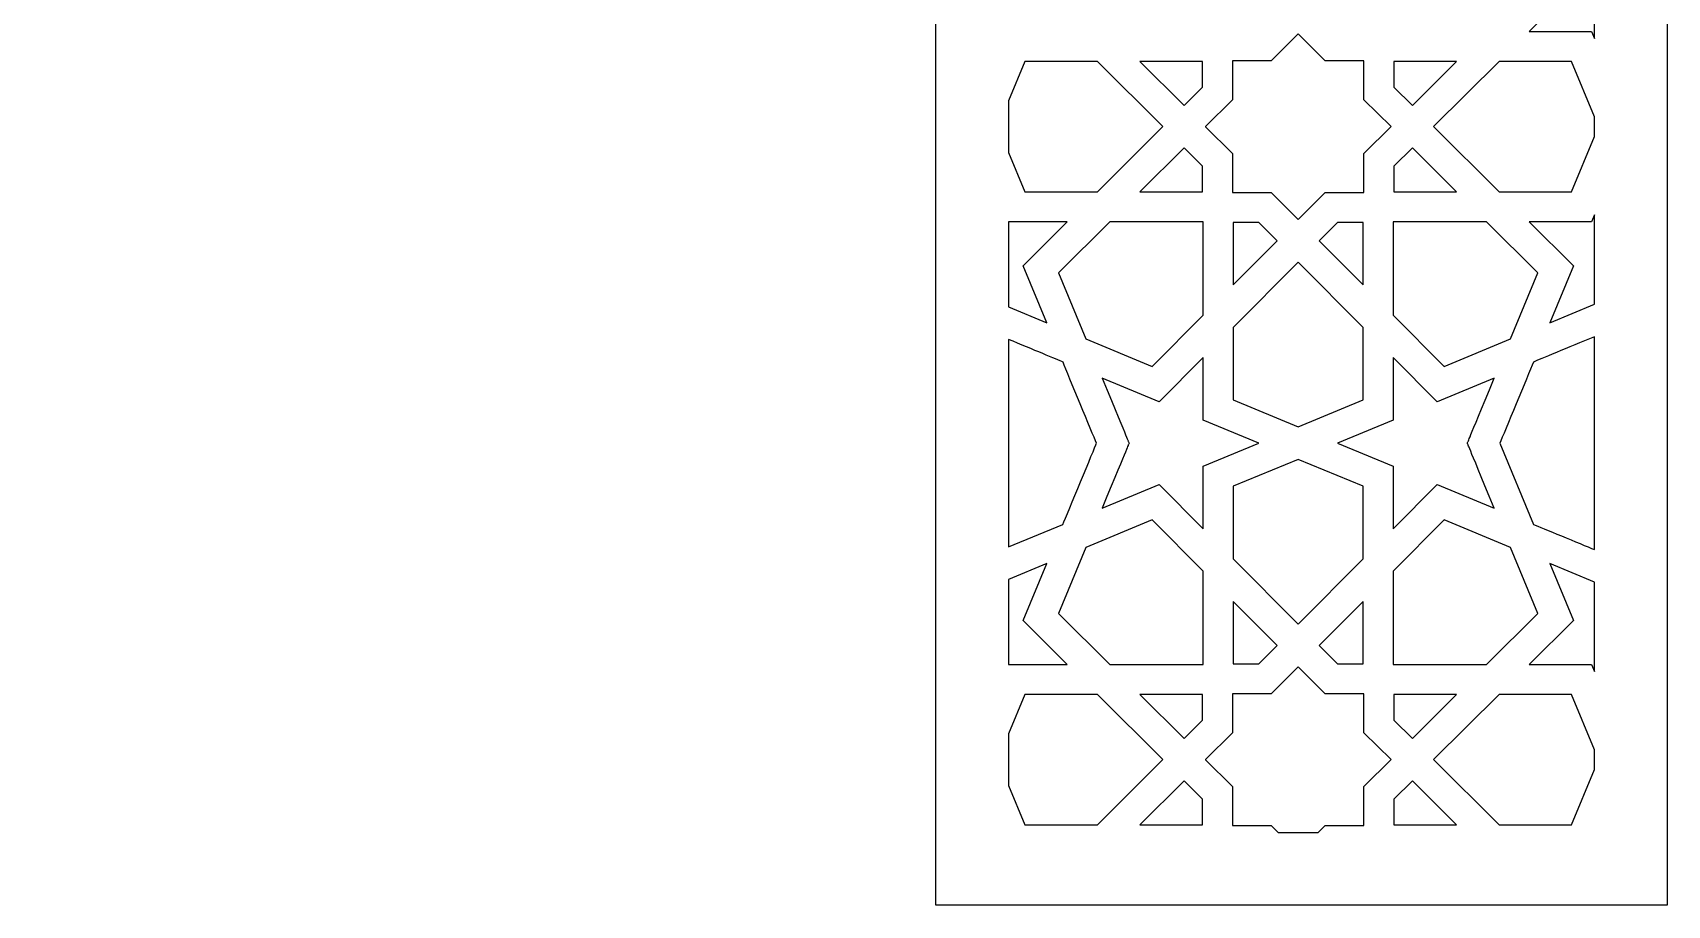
# Model space of a CAD drawing. Header units: millimetres. Extents: x -71 to 72, y -100 to 100.
# Drawn here: x 0 to 71.5, y -99.8 to -61.7 of the extents above; entities that cross this region are included whole.
import ezdxf

# ---------------------------------------------------------------- set-up
doc = ezdxf.new("R2010")
doc.units = ezdxf.units.MM
doc.header["$MEASUREMENT"] = 0
doc.layers.add('layer 1', color=7, linetype='Continuous')

msp = doc.modelspace()

# ---------------------------------------------------------------- linework, layer by layer
at = {"layer": 'layer 1', "color": 250}
for points, knots in [([(-71.4375, 100.1639), (-71.4375, 100.1639), (-71.4375, -99.8361), (-71.4375, -99.8361), (-71.4375, -99.8361), (-71.4375, -99.8361), (-39.4469, -99.8361), (-39.4469, -99.8361), (-39.4469, -99.8361), (-39.4469, -99.8361), (-39.4469, 31.5595), (-39.4469, 31.5595), (-39.4469, 31.5595), (-39.4469, 53.3323), (-21.7336, 71.0456), (0.0392, 71.0456), (0.0392, 71.0456), (21.8115, 71.0456), (39.5249, 53.3323), (39.5249, 31.5595), (39.5249, 31.5595), (39.5249, 31.5595), (39.5249, -99.8361), (39.5249, -99.8361), (39.5249, -99.8361), (39.5249, -99.8361), (71.5155, -99.8361), (71.5155, -99.8361), (71.5155, -99.8361), (71.5155, -99.8361), (71.5155, 100.1639), (71.5155, 100.1639), (71.5155, 100.1639), (71.5155, 100.1639), (-71.4375, 100.1639), (-71.4375, 100.1639)], [0, 0, 0, 0, 0.1, 0.1, 0.1, 0.1, 0.2, 0.2, 0.2, 0.2, 0.3, 0.3, 0.3, 0.3, 0.4, 0.4, 0.4, 0.4, 0.5, 0.5, 0.5, 0.5, 0.6, 0.6, 0.6, 0.6, 0.7, 0.7, 0.7, 0.7, 0.8, 0.8, 0.8, 0.8, 1, 1, 1, 1]), ([(67.4077, -59.7048), (67.4077, -59.7048), (66.373, -57.2107), (66.373, -57.2107), (66.373, -57.2107), (66.373, -57.2107), (68.3292, -58.0214), (68.3292, -58.0214), (68.3292, -58.0214), (68.3292, -58.0214), (68.3292, -61.9294), (68.3292, -61.9294), (68.3292, -61.9294), (68.3292, -61.9294), (68.2046, -61.6292), (68.2046, -61.6292), (68.2046, -61.6292), (68.2046, -61.6292), (65.4745, -61.6292), (65.4745, -61.6292), (65.4745, -61.6292), (65.4745, -61.6292), (67.4077, -59.7048), (67.4077, -59.7048)], [0, 0, 0, 0, 0.1428571, 0.1428571, 0.1428571, 0.1428571, 0.2857143, 0.2857143, 0.2857143, 0.2857143, 0.4285714, 0.4285714, 0.4285714, 0.4285714, 0.5714286, 0.5714286, 0.5714286, 0.5714286, 0.7142857, 0.7142857, 0.7142857, 0.7142857, 1, 1, 1, 1]), ([(59.4367, -65.7856), (59.4367, -65.7856), (58.2503, -66.96), (58.2503, -66.96), (58.2503, -66.96), (58.2503, -66.96), (58.2503, -68.6605), (58.2503, -68.6605), (58.2503, -68.6605), (58.2503, -68.6605), (56.5496, -68.6605), (56.5496, -68.6605), (56.5496, -68.6605), (56.5496, -68.6605), (55.3766, -69.8457), (55.3766, -69.8457), (55.3766, -69.8457), (55.3766, -69.8457), (55.3727, -69.8419), (55.3727, -69.8419), (55.3727, -69.8419), (55.3727, -69.8419), (55.3716, -69.843), (55.3716, -69.843), (55.3716, -69.843), (55.3716, -69.843), (54.2008, -68.6605), (54.2008, -68.6605), (54.2008, -68.6605), (54.2008, -68.6605), (52.5004, -68.6605), (52.5004, -68.6605), (52.5004, -68.6605), (52.5004, -68.6605), (52.5004, -66.96), (52.5004, -66.96), (52.5004, -66.96), (52.5004, -66.96), (51.3158, -65.7874), (51.3158, -65.7874), (51.3158, -65.7874), (51.3158, -65.7874), (51.3196, -65.7835), (51.3196, -65.7835), (51.3196, -65.7835), (51.3196, -65.7835), (51.3179, -65.7818), (51.3179, -65.7818), (51.3179, -65.7818), (51.3179, -65.7818), (52.5004, -64.6112), (52.5004, -64.6112), (52.5004, -64.6112), (52.5004, -64.6112), (52.5004, -62.9105), (52.5004, -62.9105), (52.5004, -62.9105), (52.5004, -62.9105), (54.2008, -62.9105), (54.2008, -62.9105), (54.2008, -62.9105), (54.2008, -62.9105), (55.3741, -61.7255), (55.3741, -61.7255), (55.3741, -61.7255), (55.3741, -61.7255), (55.378, -61.7294), (55.378, -61.7294), (55.378, -61.7294), (55.378, -61.7294), (55.3791, -61.7283), (55.3791, -61.7283), (55.3791, -61.7283), (55.3791, -61.7283), (56.5496, -62.9105), (56.5496, -62.9105), (56.5496, -62.9105), (56.5496, -62.9105), (58.2503, -62.9105), (58.2503, -62.9105), (58.2503, -62.9105), (58.2503, -62.9105), (58.2503, -64.6112), (58.2503, -64.6112), (58.2503, -64.6112), (58.2503, -64.6112), (59.4367, -65.7856), (59.4367, -65.7856)], [0, 0, 0, 0, 0.0434783, 0.0434783, 0.0434783, 0.0434783, 0.0869565, 0.0869565, 0.0869565, 0.0869565, 0.1304348, 0.1304348, 0.1304348, 0.1304348, 0.173913, 0.173913, 0.173913, 0.173913, 0.2173913, 0.2173913, 0.2173913, 0.2173913, 0.2608696, 0.2608696, 0.2608696, 0.2608696, 0.3043478, 0.3043478, 0.3043478, 0.3043478, 0.3478261, 0.3478261, 0.3478261, 0.3478261, 0.3913043, 0.3913043, 0.3913043, 0.3913043, 0.4347826, 0.4347826, 0.4347826, 0.4347826, 0.4782609, 0.4782609, 0.4782609, 0.4782609, 0.5217391, 0.5217391, 0.5217391, 0.5217391, 0.5652174, 0.5652174, 0.5652174, 0.5652174, 0.6086957, 0.6086957, 0.6086957, 0.6086957, 0.6521739, 0.6521739, 0.6521739, 0.6521739, 0.6956522, 0.6956522, 0.6956522, 0.6956522, 0.7391304, 0.7391304, 0.7391304, 0.7391304, 0.7826087, 0.7826087, 0.7826087, 0.7826087, 0.826087, 0.826087, 0.826087, 0.826087, 0.8695652, 0.8695652, 0.8695652, 0.8695652, 0.9130435, 0.9130435, 0.9130435, 0.9130435, 1, 1, 1, 1]), ([(46.5938, -62.9415), (46.5938, -62.9415), (49.4527, -65.7856), (49.4527, -65.7856), (49.4527, -65.7856), (49.4527, -65.7856), (46.5938, -68.6297), (46.5938, -68.6297), (46.5938, -68.6297), (46.5938, -68.6297), (43.4231, -68.6297), (43.4231, -68.6297), (43.4231, -68.6297), (43.4231, -68.6297), (42.7115, -66.9113), (42.7115, -66.9113), (42.7115, -66.9113), (42.7115, -66.9113), (42.7115, -64.6599), (42.7115, -64.6599), (42.7115, -64.6599), (42.7115, -64.6599), (43.4231, -62.9415), (43.4231, -62.9415), (43.4231, -62.9415), (43.4231, -62.9415), (46.5938, -62.9415), (46.5938, -62.9415)], [0, 0, 0, 0, 0.125, 0.125, 0.125, 0.125, 0.25, 0.25, 0.25, 0.25, 0.375, 0.375, 0.375, 0.375, 0.5, 0.5, 0.5, 0.5, 0.625, 0.625, 0.625, 0.625, 0.75, 0.75, 0.75, 0.75, 1, 1, 1, 1]), ([(51.1884, -62.9415), (51.1884, -62.9415), (51.1884, -64.0641), (51.1884, -64.0641), (51.1884, -64.0641), (51.1884, -64.0641), (50.3841, -64.8614), (50.3841, -64.8614), (50.3841, -64.8614), (50.3841, -64.8614), (48.4547, -62.9415), (48.4547, -62.9415), (48.4547, -62.9415), (48.4547, -62.9415), (51.1884, -62.9415), (51.1884, -62.9415)], [0, 0, 0, 0, 0.2, 0.2, 0.2, 0.2, 0.4, 0.4, 0.4, 0.4, 0.6, 0.6, 0.6, 0.6, 1, 1, 1, 1]), ([(59.5623, -64.0641), (59.5623, -64.0641), (59.5623, -62.9415), (59.5623, -62.9415), (59.5623, -62.9415), (59.5623, -62.9415), (62.296, -62.9415), (62.296, -62.9415), (62.296, -62.9415), (62.296, -62.9415), (60.3666, -64.8614), (60.3666, -64.8614), (60.3666, -64.8614), (60.3666, -64.8614), (59.5623, -64.0641), (59.5623, -64.0641)], [0, 0, 0, 0, 0.2, 0.2, 0.2, 0.2, 0.4, 0.4, 0.4, 0.4, 0.6, 0.6, 0.6, 0.6, 1, 1, 1, 1]), ([(64.1569, -68.6297), (64.1569, -68.6297), (61.298, -65.7856), (61.298, -65.7856), (61.298, -65.7856), (61.298, -65.7856), (64.1569, -62.9415), (64.1569, -62.9415), (64.1569, -62.9415), (64.1569, -62.9415), (67.3276, -62.9415), (67.3276, -62.9415), (67.3276, -62.9415), (67.3276, -62.9415), (68.3292, -65.3595), (68.3292, -65.3595), (68.3292, -65.3595), (68.3292, -65.3595), (68.3292, -66.2118), (68.3292, -66.2118), (68.3292, -66.2118), (68.3292, -66.2118), (67.3276, -68.6297), (67.3276, -68.6297), (67.3276, -68.6297), (67.3276, -68.6297), (64.1569, -68.6297), (64.1569, -68.6297)], [0, 0, 0, 0, 0.125, 0.125, 0.125, 0.125, 0.25, 0.25, 0.25, 0.25, 0.375, 0.375, 0.375, 0.375, 0.5, 0.5, 0.5, 0.5, 0.625, 0.625, 0.625, 0.625, 0.75, 0.75, 0.75, 0.75, 1, 1, 1, 1]), ([(48.4547, -68.6297), (48.4547, -68.6297), (50.3841, -66.7098), (50.3841, -66.7098), (50.3841, -66.7098), (50.3841, -66.7098), (51.1884, -67.5072), (51.1884, -67.5072), (51.1884, -67.5072), (51.1884, -67.5072), (51.1884, -68.6297), (51.1884, -68.6297), (51.1884, -68.6297), (51.1884, -68.6297), (48.4547, -68.6297), (48.4547, -68.6297)], [0, 0, 0, 0, 0.2, 0.2, 0.2, 0.2, 0.4, 0.4, 0.4, 0.4, 0.6, 0.6, 0.6, 0.6, 1, 1, 1, 1]), ([(59.5623, -68.6297), (59.5623, -68.6297), (59.5623, -67.5072), (59.5623, -67.5072), (59.5623, -67.5072), (59.5623, -67.5072), (60.3666, -66.7098), (60.3666, -66.7098), (60.3666, -66.7098), (60.3666, -66.7098), (62.296, -68.6297), (62.296, -68.6297), (62.296, -68.6297), (62.296, -68.6297), (59.5623, -68.6297), (59.5623, -68.6297)], [0, 0, 0, 0, 0.2, 0.2, 0.2, 0.2, 0.4, 0.4, 0.4, 0.4, 0.6, 0.6, 0.6, 0.6, 1, 1, 1, 1]), ([(43.343, -71.866), (43.343, -71.866), (44.3777, -74.3606), (44.3777, -74.3606), (44.3777, -74.3606), (44.3777, -74.3606), (42.7115, -73.6702), (42.7115, -73.6702), (42.7115, -73.6702), (42.7115, -73.6702), (42.7115, -69.9418), (42.7115, -69.9418), (42.7115, -69.9418), (42.7115, -69.9418), (45.2762, -69.9418), (45.2762, -69.9418), (45.2762, -69.9418), (45.2762, -69.9418), (43.343, -71.866), (43.343, -71.866)], [0, 0, 0, 0, 0.1666667, 0.1666667, 0.1666667, 0.1666667, 0.3333333, 0.3333333, 0.3333333, 0.3333333, 0.5, 0.5, 0.5, 0.5, 0.6666667, 0.6666667, 0.6666667, 0.6666667, 1, 1, 1, 1]), ([(51.2191, -69.9418), (51.2191, -69.9418), (51.2191, -74.0254), (51.2191, -74.0254), (51.2191, -74.0254), (51.2191, -74.0254), (48.9853, -76.2698), (48.9853, -76.2698), (48.9853, -76.2698), (48.9853, -76.2698), (46.0911, -75.0693), (46.0911, -75.0693), (46.0911, -75.0693), (46.0911, -75.0693), (44.8913, -72.1754), (44.8913, -72.1754), (44.8913, -72.1754), (44.8913, -72.1754), (47.1353, -69.9418), (47.1353, -69.9418), (47.1353, -69.9418), (47.1353, -69.9418), (51.2191, -69.9418), (51.2191, -69.9418)], [0, 0, 0, 0, 0.1428571, 0.1428571, 0.1428571, 0.1428571, 0.2857143, 0.2857143, 0.2857143, 0.2857143, 0.4285714, 0.4285714, 0.4285714, 0.4285714, 0.5714286, 0.5714286, 0.5714286, 0.5714286, 0.7142857, 0.7142857, 0.7142857, 0.7142857, 1, 1, 1, 1]), ([(54.4513, -70.7767), (54.4513, -70.7767), (52.5311, -72.7061), (52.5311, -72.7061), (52.5311, -72.7061), (52.5311, -72.7061), (52.5311, -69.9724), (52.5311, -69.9724), (52.5311, -69.9724), (52.5311, -69.9724), (53.6536, -69.9724), (53.6536, -69.9724), (53.6536, -69.9724), (53.6536, -69.9724), (54.4513, -70.7767), (54.4513, -70.7767)], [0, 0, 0, 0, 0.2, 0.2, 0.2, 0.2, 0.4, 0.4, 0.4, 0.4, 0.6, 0.6, 0.6, 0.6, 1, 1, 1, 1]), ([(58.2196, -69.9724), (58.2196, -69.9724), (58.2196, -72.7061), (58.2196, -72.7061), (58.2196, -72.7061), (58.2196, -72.7061), (56.2995, -70.7767), (56.2995, -70.7767), (56.2995, -70.7767), (56.2995, -70.7767), (57.0971, -69.9724), (57.0971, -69.9724), (57.0971, -69.9724), (57.0971, -69.9724), (58.2196, -69.9724), (58.2196, -69.9724)], [0, 0, 0, 0, 0.2, 0.2, 0.2, 0.2, 0.4, 0.4, 0.4, 0.4, 0.6, 0.6, 0.6, 0.6, 1, 1, 1, 1]), ([(64.6582, -75.0697), (64.6582, -75.0697), (61.765, -76.2698), (61.765, -76.2698), (61.765, -76.2698), (61.765, -76.2698), (59.5316, -74.0254), (59.5316, -74.0254), (59.5316, -74.0254), (59.5316, -74.0254), (59.5316, -69.9418), (59.5316, -69.9418), (59.5316, -69.9418), (59.5316, -69.9418), (63.615, -69.9418), (63.615, -69.9418), (63.615, -69.9418), (63.615, -69.9418), (65.8594, -72.1754), (65.8594, -72.1754), (65.8594, -72.1754), (65.8594, -72.1754), (64.6582, -75.0697), (64.6582, -75.0697)], [0, 0, 0, 0, 0.1428571, 0.1428571, 0.1428571, 0.1428571, 0.2857143, 0.2857143, 0.2857143, 0.2857143, 0.4285714, 0.4285714, 0.4285714, 0.4285714, 0.5714286, 0.5714286, 0.5714286, 0.5714286, 0.7142857, 0.7142857, 0.7142857, 0.7142857, 1, 1, 1, 1]), ([(67.4077, -71.866), (67.4077, -71.866), (65.4745, -69.9418), (65.4745, -69.9418), (65.4745, -69.9418), (65.4745, -69.9418), (68.2046, -69.9418), (68.2046, -69.9418), (68.2046, -69.9418), (68.2046, -69.9418), (68.3292, -69.6415), (68.3292, -69.6415), (68.3292, -69.6415), (68.3292, -69.6415), (68.3292, -73.5499), (68.3292, -73.5499), (68.3292, -73.5499), (68.3292, -73.5499), (66.373, -74.3606), (66.373, -74.3606), (66.373, -74.3606), (66.373, -74.3606), (67.4077, -71.866), (67.4077, -71.866)], [0, 0, 0, 0, 0.1428571, 0.1428571, 0.1428571, 0.1428571, 0.2857143, 0.2857143, 0.2857143, 0.2857143, 0.4285714, 0.4285714, 0.4285714, 0.4285714, 0.5714286, 0.5714286, 0.5714286, 0.5714286, 0.7142857, 0.7142857, 0.7142857, 0.7142857, 1, 1, 1, 1]), ([(52.5311, -74.567), (52.5311, -74.567), (55.3755, -71.7084), (55.3755, -71.7084), (55.3755, -71.7084), (55.3755, -71.7084), (58.2196, -74.567), (58.2196, -74.567), (58.2196, -74.567), (58.2196, -74.567), (58.2196, -77.7382), (58.2196, -77.7382), (58.2196, -77.7382), (58.2196, -77.7382), (55.3755, -78.9157), (55.3755, -78.9157), (55.3755, -78.9157), (55.3755, -78.9157), (52.5311, -77.7382), (52.5311, -77.7382), (52.5311, -77.7382), (52.5311, -77.7382), (52.5311, -74.567), (52.5311, -74.567)], [0, 0, 0, 0, 0.1428571, 0.1428571, 0.1428571, 0.1428571, 0.2857143, 0.2857143, 0.2857143, 0.2857143, 0.4285714, 0.4285714, 0.4285714, 0.4285714, 0.5714286, 0.5714286, 0.5714286, 0.5714286, 0.7142857, 0.7142857, 0.7142857, 0.7142857, 1, 1, 1, 1]), ([(64.1925, -79.6265), (64.3791, -79.1823), (65.4262, -76.683), (65.6579, -76.0779), (65.6579, -76.0779), (65.9335, -75.9632), (67.1809, -75.4461), (68.3292, -74.9702), (68.3292, -74.9702), (68.3292, -74.9702), (68.3292, -84.2818), (68.3292, -84.2818), (68.3292, -84.2818), (67.7203, -84.0296), (65.9906, -83.3119), (65.665, -83.1775), (65.665, -83.1775), (65.665, -83.1775), (64.1925, -79.6265), (64.1925, -79.6265)], [0, 0, 0, 0, 0.1666667, 0.1666667, 0.1666667, 0.1666667, 0.3333333, 0.3333333, 0.3333333, 0.3333333, 0.5, 0.5, 0.5, 0.5, 0.6666667, 0.6666667, 0.6666667, 0.6666667, 1, 1, 1, 1]), ([(42.7115, -84.1619), (42.7115, -84.1619), (42.7115, -75.0901), (42.7115, -75.0901), (42.7115, -75.0901), (43.7706, -75.5293), (44.8402, -75.9728), (45.0928, -76.0779), (45.0928, -76.0779), (45.3245, -76.683), (46.3712, -79.1823), (46.5582, -79.6265), (46.5582, -79.6265), (46.463, -79.8558), (45.279, -82.713), (45.0846, -83.1775), (45.0846, -83.1775), (45.0846, -83.1775), (42.7115, -84.1619), (42.7115, -84.1619)], [0, 0, 0, 0, 0.1666667, 0.1666667, 0.1666667, 0.1666667, 0.3333333, 0.3333333, 0.3333333, 0.3333333, 0.5, 0.5, 0.5, 0.5, 0.6666667, 0.6666667, 0.6666667, 0.6666667, 1, 1, 1, 1]), ([(47.9792, -79.6262), (47.8959, -79.4279), (48.0564, -79.8142), (46.8002, -76.7834), (46.8002, -76.7834), (46.8002, -76.7834), (49.2947, -77.8178), (49.2947, -77.8178), (49.2947, -77.8178), (49.2947, -77.8178), (51.2191, -75.885), (51.2191, -75.885), (51.2191, -75.885), (51.2191, -75.885), (51.2191, -78.6151), (51.2191, -78.6151), (51.2191, -78.6151), (51.2191, -78.6151), (53.6607, -79.6262), (53.6607, -79.6262), (53.6607, -79.6262), (53.6607, -79.6262), (51.2191, -80.6369), (51.2191, -80.6369), (51.2191, -80.6369), (51.2191, -80.6369), (51.2191, -83.3673), (51.2191, -83.3673), (51.2191, -83.3673), (51.2191, -83.3673), (49.2947, -81.4342), (49.2947, -81.4342), (49.2947, -81.4342), (49.2947, -81.4342), (46.8002, -82.4688), (46.8002, -82.4688), (46.8002, -82.4688), (48.0201, -79.5256), (47.9009, -79.8128), (47.9792, -79.6262)], [0, 0, 0, 0, 0.0909091, 0.0909091, 0.0909091, 0.0909091, 0.1818182, 0.1818182, 0.1818182, 0.1818182, 0.2727273, 0.2727273, 0.2727273, 0.2727273, 0.3636364, 0.3636364, 0.3636364, 0.3636364, 0.4545455, 0.4545455, 0.4545455, 0.4545455, 0.5454545, 0.5454545, 0.5454545, 0.5454545, 0.6363636, 0.6363636, 0.6363636, 0.6363636, 0.7272727, 0.7272727, 0.7272727, 0.7272727, 0.8181818, 0.8181818, 0.8181818, 0.8181818, 1, 1, 1, 1]), ([(62.7715, -79.6262), (62.8463, -79.8047), (62.6988, -79.4491), (63.9505, -82.4688), (63.9505, -82.4688), (63.9505, -82.4688), (61.456, -81.4342), (61.456, -81.4342), (61.456, -81.4342), (61.456, -81.4342), (59.5316, -83.3673), (59.5316, -83.3673), (59.5316, -83.3673), (59.5316, -83.3673), (59.5316, -80.6369), (59.5316, -80.6369), (59.5316, -80.6369), (59.5316, -80.6369), (57.09, -79.6262), (57.09, -79.6262), (57.09, -79.6262), (57.09, -79.6262), (59.5316, -78.6151), (59.5316, -78.6151), (59.5316, -78.6151), (59.5316, -78.6151), (59.5316, -75.8846), (59.5316, -75.8846), (59.5316, -75.8846), (59.5316, -75.8846), (61.456, -77.8178), (61.456, -77.8178), (61.456, -77.8178), (61.456, -77.8178), (63.9505, -76.7834), (63.9505, -76.7834), (63.9505, -76.7834), (62.7295, -79.7289), (62.847, -79.4458), (62.7715, -79.6262)], [0, 0, 0, 0, 0.0909091, 0.0909091, 0.0909091, 0.0909091, 0.1818182, 0.1818182, 0.1818182, 0.1818182, 0.2727273, 0.2727273, 0.2727273, 0.2727273, 0.3636364, 0.3636364, 0.3636364, 0.3636364, 0.4545455, 0.4545455, 0.4545455, 0.4545455, 0.5454545, 0.5454545, 0.5454545, 0.5454545, 0.6363636, 0.6363636, 0.6363636, 0.6363636, 0.7272727, 0.7272727, 0.7272727, 0.7272727, 0.8181818, 0.8181818, 0.8181818, 0.8181818, 1, 1, 1, 1]), ([(52.5311, -81.5138), (52.5311, -81.5138), (55.3755, -80.3363), (55.3755, -80.3363), (55.3755, -80.3363), (55.3755, -80.3363), (58.2196, -81.5138), (58.2196, -81.5138), (58.2196, -81.5138), (58.2196, -81.5138), (58.2196, -84.685), (58.2196, -84.685), (58.2196, -84.685), (58.2196, -84.685), (55.3755, -87.5439), (55.3755, -87.5439), (55.3755, -87.5439), (55.3755, -87.5439), (52.5311, -84.685), (52.5311, -84.685), (52.5311, -84.685), (52.5311, -84.685), (52.5311, -81.5138), (52.5311, -81.5138)], [0, 0, 0, 0, 0.1428571, 0.1428571, 0.1428571, 0.1428571, 0.2857143, 0.2857143, 0.2857143, 0.2857143, 0.4285714, 0.4285714, 0.4285714, 0.4285714, 0.5714286, 0.5714286, 0.5714286, 0.5714286, 0.7142857, 0.7142857, 0.7142857, 0.7142857, 1, 1, 1, 1]), ([(46.0918, -84.1827), (46.0918, -84.1827), (48.9853, -82.9826), (48.9853, -82.9826), (48.9853, -82.9826), (48.9853, -82.9826), (51.2191, -85.2265), (51.2191, -85.2265), (51.2191, -85.2265), (51.2191, -85.2265), (51.2191, -89.3102), (51.2191, -89.3102), (51.2191, -89.3102), (51.2191, -89.3102), (47.1353, -89.3102), (47.1353, -89.3102), (47.1353, -89.3102), (47.1353, -89.3102), (44.8913, -87.0764), (44.8913, -87.0764), (44.8913, -87.0764), (44.8913, -87.0764), (46.0918, -84.1827), (46.0918, -84.1827)], [0, 0, 0, 0, 0.1428571, 0.1428571, 0.1428571, 0.1428571, 0.2857143, 0.2857143, 0.2857143, 0.2857143, 0.4285714, 0.4285714, 0.4285714, 0.4285714, 0.5714286, 0.5714286, 0.5714286, 0.5714286, 0.7142857, 0.7142857, 0.7142857, 0.7142857, 1, 1, 1, 1]), ([(59.5316, -85.2265), (59.5316, -85.2265), (61.765, -82.9826), (61.765, -82.9826), (61.765, -82.9826), (61.765, -82.9826), (64.6589, -84.1827), (64.6589, -84.1827), (64.6589, -84.1827), (64.6589, -84.1827), (65.8594, -87.0764), (65.8594, -87.0764), (65.8594, -87.0764), (65.8594, -87.0764), (63.615, -89.3102), (63.615, -89.3102), (63.615, -89.3102), (63.615, -89.3102), (59.5316, -89.3102), (59.5316, -89.3102), (59.5316, -89.3102), (59.5316, -89.3102), (59.5316, -85.2265), (59.5316, -85.2265)], [0, 0, 0, 0, 0.1428571, 0.1428571, 0.1428571, 0.1428571, 0.2857143, 0.2857143, 0.2857143, 0.2857143, 0.4285714, 0.4285714, 0.4285714, 0.4285714, 0.5714286, 0.5714286, 0.5714286, 0.5714286, 0.7142857, 0.7142857, 0.7142857, 0.7142857, 1, 1, 1, 1]), ([(43.343, -87.3858), (43.343, -87.3858), (45.2762, -89.3102), (45.2762, -89.3102), (45.2762, -89.3102), (45.2762, -89.3102), (42.7115, -89.3102), (42.7115, -89.3102), (42.7115, -89.3102), (42.7115, -89.3102), (42.7115, -85.5821), (42.7115, -85.5821), (42.7115, -85.5821), (42.7115, -85.5821), (44.3777, -84.8914), (44.3777, -84.8914), (44.3777, -84.8914), (44.3777, -84.8914), (43.343, -87.3858), (43.343, -87.3858)], [0, 0, 0, 0, 0.1666667, 0.1666667, 0.1666667, 0.1666667, 0.3333333, 0.3333333, 0.3333333, 0.3333333, 0.5, 0.5, 0.5, 0.5, 0.6666667, 0.6666667, 0.6666667, 0.6666667, 1, 1, 1, 1]), ([(67.4077, -87.3858), (67.4077, -87.3858), (66.373, -84.8914), (66.373, -84.8914), (66.373, -84.8914), (66.373, -84.8914), (68.3292, -85.7021), (68.3292, -85.7021), (68.3292, -85.7021), (68.3292, -85.7021), (68.3292, -89.6105), (68.3292, -89.6105), (68.3292, -89.6105), (68.3292, -89.6105), (68.2046, -89.3102), (68.2046, -89.3102), (68.2046, -89.3102), (68.2046, -89.3102), (65.4745, -89.3102), (65.4745, -89.3102), (65.4745, -89.3102), (65.4745, -89.3102), (67.4077, -87.3858), (67.4077, -87.3858)], [0, 0, 0, 0, 0.1428571, 0.1428571, 0.1428571, 0.1428571, 0.2857143, 0.2857143, 0.2857143, 0.2857143, 0.4285714, 0.4285714, 0.4285714, 0.4285714, 0.5714286, 0.5714286, 0.5714286, 0.5714286, 0.7142857, 0.7142857, 0.7142857, 0.7142857, 1, 1, 1, 1]), ([(52.5311, -89.2795), (52.5311, -89.2795), (52.5311, -86.5459), (52.5311, -86.5459), (52.5311, -86.5459), (52.5311, -86.5459), (54.4513, -88.4753), (54.4513, -88.4753), (54.4513, -88.4753), (54.4513, -88.4753), (53.6536, -89.2795), (53.6536, -89.2795), (53.6536, -89.2795), (53.6536, -89.2795), (52.5311, -89.2795), (52.5311, -89.2795)], [0, 0, 0, 0, 0.2, 0.2, 0.2, 0.2, 0.4, 0.4, 0.4, 0.4, 0.6, 0.6, 0.6, 0.6, 1, 1, 1, 1]), ([(58.2196, -86.5459), (58.2196, -86.5459), (58.2196, -89.2795), (58.2196, -89.2795), (58.2196, -89.2795), (58.2196, -89.2795), (57.0971, -89.2795), (57.0971, -89.2795), (57.0971, -89.2795), (57.0971, -89.2795), (56.2995, -88.4753), (56.2995, -88.4753), (56.2995, -88.4753), (56.2995, -88.4753), (58.2196, -86.5459), (58.2196, -86.5459)], [0, 0, 0, 0, 0.2, 0.2, 0.2, 0.2, 0.4, 0.4, 0.4, 0.4, 0.6, 0.6, 0.6, 0.6, 1, 1, 1, 1]), ([(51.3151, -93.4678), (51.3151, -93.4678), (51.3189, -93.4639), (51.3189, -93.4639), (51.3189, -93.4639), (51.3189, -93.4639), (51.3179, -93.4628), (51.3179, -93.4628), (51.3179, -93.4628), (51.3179, -93.4628), (52.5004, -92.2923), (52.5004, -92.2923), (52.5004, -92.2923), (52.5004, -92.2923), (52.5004, -90.5915), (52.5004, -90.5915), (52.5004, -90.5915), (52.5004, -90.5915), (54.2008, -90.5915), (54.2008, -90.5915), (54.2008, -90.5915), (54.2008, -90.5915), (55.3755, -89.4052), (55.3755, -89.4052), (55.3755, -89.4052), (55.3755, -89.4052), (56.5496, -90.5915), (56.5496, -90.5915), (56.5496, -90.5915), (56.5496, -90.5915), (58.2503, -90.5915), (58.2503, -90.5915), (58.2503, -90.5915), (58.2503, -90.5915), (58.2503, -92.2923), (58.2503, -92.2923), (58.2503, -92.2923), (58.2503, -92.2923), (59.4367, -93.4664), (59.4367, -93.4664), (59.4367, -93.4664), (59.4367, -93.4664), (58.2503, -94.6407), (58.2503, -94.6407), (58.2503, -94.6407), (58.2503, -94.6407), (58.2503, -96.3415), (58.2503, -96.3415), (58.2503, -96.3415), (58.2503, -96.3415), (56.5499, -96.3415), (56.5499, -96.3415), (56.5499, -96.3415), (56.5499, -96.3415), (56.2444, -96.6498), (56.2444, -96.6498), (56.2444, -96.6498), (56.2444, -96.6498), (54.5059, -96.6498), (54.5059, -96.6498), (54.5059, -96.6498), (54.5059, -96.6498), (54.2008, -96.3415), (54.2008, -96.3415), (54.2008, -96.3415), (54.2008, -96.3415), (52.5004, -96.3415), (52.5004, -96.3415), (52.5004, -96.3415), (52.5004, -96.3415), (52.5004, -94.6407), (52.5004, -94.6407), (52.5004, -94.6407), (52.5004, -94.6407), (51.3151, -93.4678), (51.3151, -93.4678)], [0, 0, 0, 0, 0.05, 0.05, 0.05, 0.05, 0.1, 0.1, 0.1, 0.1, 0.15, 0.15, 0.15, 0.15, 0.2, 0.2, 0.2, 0.2, 0.25, 0.25, 0.25, 0.25, 0.3, 0.3, 0.3, 0.3, 0.35, 0.35, 0.35, 0.35, 0.4, 0.4, 0.4, 0.4, 0.45, 0.45, 0.45, 0.45, 0.5, 0.5, 0.5, 0.5, 0.55, 0.55, 0.55, 0.55, 0.6, 0.6, 0.6, 0.6, 0.65, 0.65, 0.65, 0.65, 0.7, 0.7, 0.7, 0.7, 0.75, 0.75, 0.75, 0.75, 0.8, 0.8, 0.8, 0.8, 0.85, 0.85, 0.85, 0.85, 0.9, 0.9, 0.9, 0.9, 1, 1, 1, 1]), ([(42.7115, -92.3407), (42.7115, -92.3407), (43.4231, -90.6223), (43.4231, -90.6223), (43.4231, -90.6223), (43.4231, -90.6223), (46.5938, -90.6223), (46.5938, -90.6223), (46.5938, -90.6223), (46.5938, -90.6223), (49.4527, -93.4664), (49.4527, -93.4664), (49.4527, -93.4664), (49.4527, -93.4664), (46.5938, -96.3108), (46.5938, -96.3108), (46.5938, -96.3108), (46.5938, -96.3108), (43.4231, -96.3108), (43.4231, -96.3108), (43.4231, -96.3108), (43.4231, -96.3108), (42.7115, -94.5924), (42.7115, -94.5924), (42.7115, -94.5924), (42.7115, -94.5924), (42.7115, -92.3407), (42.7115, -92.3407)], [0, 0, 0, 0, 0.125, 0.125, 0.125, 0.125, 0.25, 0.25, 0.25, 0.25, 0.375, 0.375, 0.375, 0.375, 0.5, 0.5, 0.5, 0.5, 0.625, 0.625, 0.625, 0.625, 0.75, 0.75, 0.75, 0.75, 1, 1, 1, 1]), ([(51.1884, -90.6223), (51.1884, -90.6223), (51.1884, -91.7448), (51.1884, -91.7448), (51.1884, -91.7448), (51.1884, -91.7448), (50.3841, -92.5424), (50.3841, -92.5424), (50.3841, -92.5424), (50.3841, -92.5424), (48.4547, -90.6223), (48.4547, -90.6223), (48.4547, -90.6223), (48.4547, -90.6223), (51.1884, -90.6223), (51.1884, -90.6223)], [0, 0, 0, 0, 0.2, 0.2, 0.2, 0.2, 0.4, 0.4, 0.4, 0.4, 0.6, 0.6, 0.6, 0.6, 1, 1, 1, 1]), ([(59.5623, -91.7448), (59.5623, -91.7448), (59.5623, -90.6223), (59.5623, -90.6223), (59.5623, -90.6223), (59.5623, -90.6223), (62.296, -90.6223), (62.296, -90.6223), (62.296, -90.6223), (62.296, -90.6223), (60.3666, -92.5424), (60.3666, -92.5424), (60.3666, -92.5424), (60.3666, -92.5424), (59.5623, -91.7448), (59.5623, -91.7448)], [0, 0, 0, 0, 0.2, 0.2, 0.2, 0.2, 0.4, 0.4, 0.4, 0.4, 0.6, 0.6, 0.6, 0.6, 1, 1, 1, 1]), ([(64.1569, -90.6223), (64.1569, -90.6223), (67.3276, -90.6223), (67.3276, -90.6223), (67.3276, -90.6223), (67.3276, -90.6223), (68.3292, -93.0402), (68.3292, -93.0402), (68.3292, -93.0402), (68.3292, -93.0402), (68.3292, -93.8929), (68.3292, -93.8929), (68.3292, -93.8929), (68.3292, -93.8929), (67.3276, -96.3108), (67.3276, -96.3108), (67.3276, -96.3108), (67.3276, -96.3108), (64.1569, -96.3108), (64.1569, -96.3108), (64.1569, -96.3108), (64.1569, -96.3108), (61.298, -93.4664), (61.298, -93.4664), (61.298, -93.4664), (61.298, -93.4664), (64.1569, -90.6223), (64.1569, -90.6223)], [0, 0, 0, 0, 0.125, 0.125, 0.125, 0.125, 0.25, 0.25, 0.25, 0.25, 0.375, 0.375, 0.375, 0.375, 0.5, 0.5, 0.5, 0.5, 0.625, 0.625, 0.625, 0.625, 0.75, 0.75, 0.75, 0.75, 1, 1, 1, 1]), ([(51.1884, -95.1878), (51.1884, -95.1878), (51.1884, -96.3108), (51.1884, -96.3108), (51.1884, -96.3108), (51.1884, -96.3108), (48.4547, -96.3108), (48.4547, -96.3108), (48.4547, -96.3108), (48.4547, -96.3108), (50.3841, -94.3907), (50.3841, -94.3907), (50.3841, -94.3907), (50.3841, -94.3907), (51.1884, -95.1878), (51.1884, -95.1878)], [0, 0, 0, 0, 0.2, 0.2, 0.2, 0.2, 0.4, 0.4, 0.4, 0.4, 0.6, 0.6, 0.6, 0.6, 1, 1, 1, 1]), ([(59.5623, -95.1878), (59.5623, -95.1878), (60.3666, -94.3907), (60.3666, -94.3907), (60.3666, -94.3907), (60.3666, -94.3907), (62.296, -96.3108), (62.296, -96.3108), (62.296, -96.3108), (62.296, -96.3108), (59.5623, -96.3108), (59.5623, -96.3108), (59.5623, -96.3108), (59.5623, -96.3108), (59.5623, -95.1878), (59.5623, -95.1878)], [0, 0, 0, 0, 0.2, 0.2, 0.2, 0.2, 0.4, 0.4, 0.4, 0.4, 0.6, 0.6, 0.6, 0.6, 1, 1, 1, 1])]:
    msp.add_open_spline(points, degree=3, knots=knots, dxfattribs=at)

doc.saveas('drawing.dxf')
